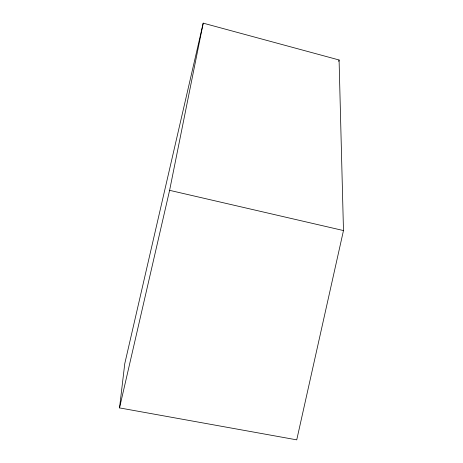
<?xml version="1.0" encoding="UTF-8"?>
<svg xmlns="http://www.w3.org/2000/svg" width="463" height="463" viewBox="0 0 463 463"><rect width="100%" height="100%" fill="white"/><g stroke="black" fill="none" stroke-linecap="round" stroke-linejoin="round"><path stroke-width="0.69" d="M119.523 407.903L124.767 363.675L203.211 23.15L339.078 59.982L343.477 230.557L296.737 439.85L119.523 407.903L169.603 190.334L203.211 23.15M338.766 61.388L339.078 59.982M169.603 190.334L343.477 230.557"/></g></svg>
